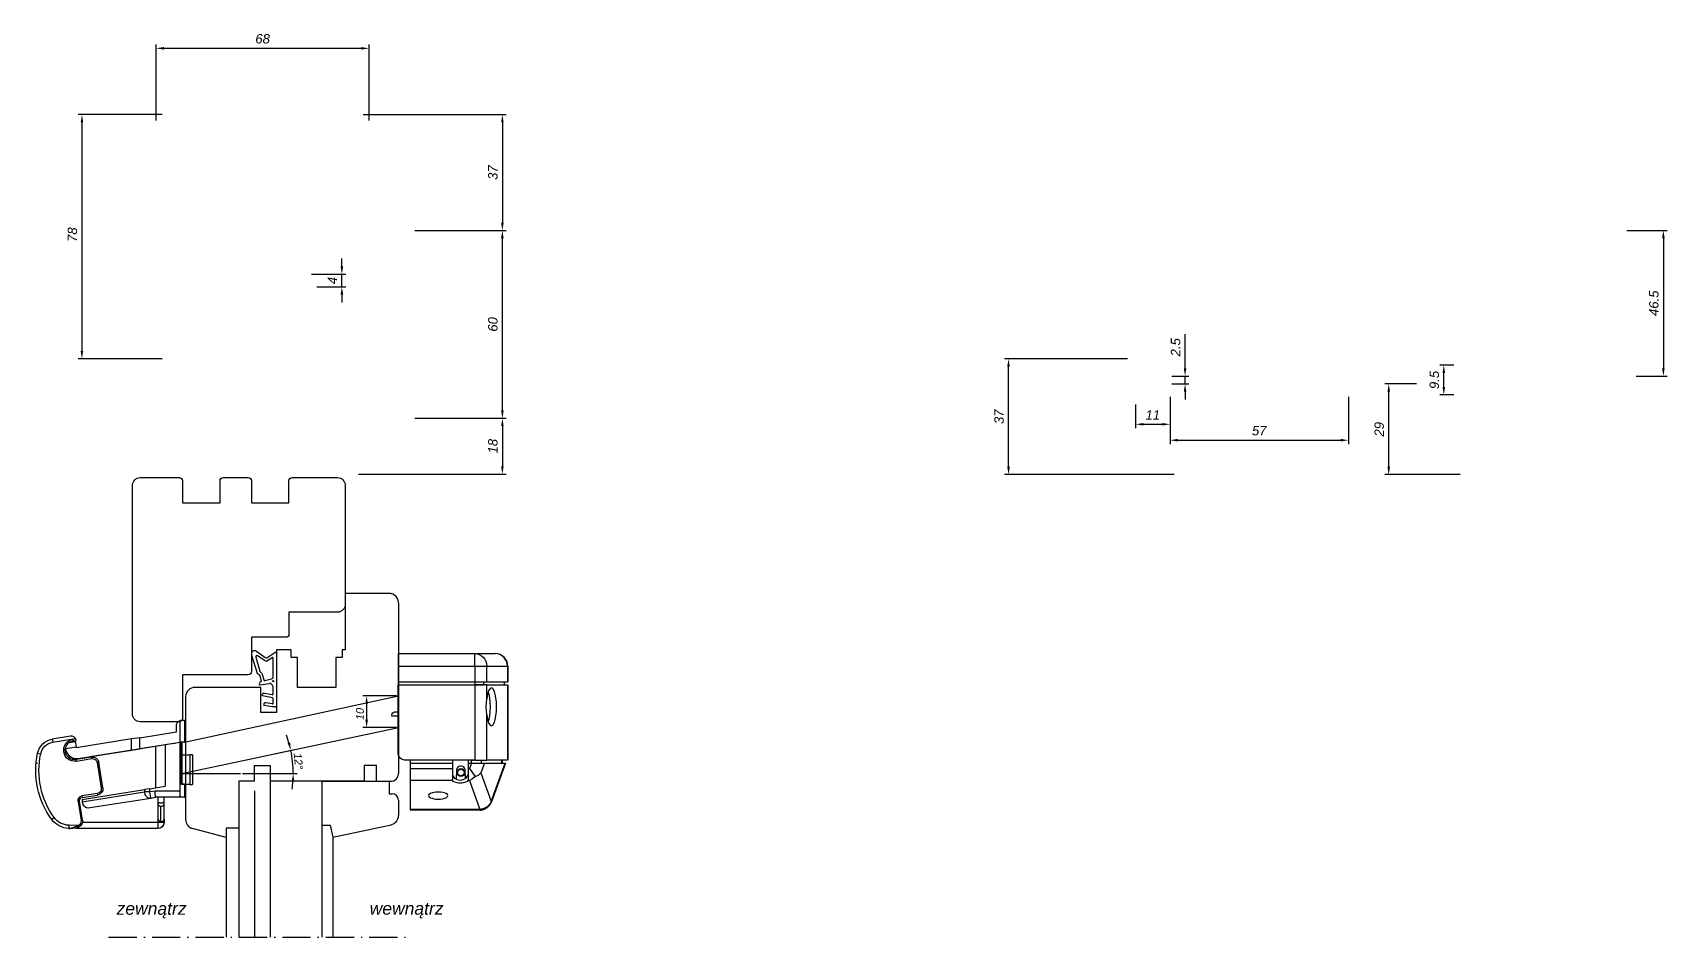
# Model space of a CAD drawing. Extents: x 163 to 685, y 39 to 328.
import ezdxf

# ---------------------------------------------------------------- set-up
doc = ezdxf.new("R2010")
doc.units = 0
doc.linetypes.add('ACAD_ISO10W100', pattern=[18.5, 12, -3, 0.5, -3])
doc.layers.get('0').update_dxf_attribs({"linetype": 'CONTINUOUS'})
doc.layers.get('DEFPOINTS').update_dxf_attribs({"linetype": 'CONTINUOUS'})
for name, color, linetype in [('KONTURY', 7, 'CONTINUOUS'), ('POMOCNA', 1, 'CONTINUOUS'), ('WYM_GLOB', 5, 'CONTINUOUS')]:
    doc.layers.add(name, color=color, linetype=linetype)
doc.styles.get("Standard").update_dxf_attribs({"font": 'ARIALI.TTF'})
doc.dimstyles.get("Standard").update_dxf_attribs({"dimtxt": 0.18, "dimasz": 0.18, "dimexe": 0.18, "dimexo": 0.0625, "dimgap": 0.09, "dimtad": 0, "dimtih": 1, "dimtoh": 1, "dimdec": 4, "dimzin": 0, "dimdsep": 46, "dimtxsty": 'Standard', "dimcen": 0.09, "dimadec": 0, "dimazin": 0, "dimtfac": 1, "dimtdec": 4, "dimtofl": 0, "dimtmove": 0, "dimatfit": 3, "dimfxl": 0, "dimtolj": 1, "dimtzin": 0, "dimarcsym": 0})

# ---------------------------------------------------------------- blocks, each defined once
blk = doc.blocks.new('A$C180D4E48')
at = {"color": 7}
blk.add_text('wewnątrz', height=4, dxfattribs=at).set_placement((0.47, 1.42))
blk = doc.blocks.new('A$C5F74004E')
at = {"color": 7}
blk.add_text('zewnątrz', height=4, dxfattribs=at).set_placement((0.45, 1.4))
blk = doc.blocks.new('A$C0F1D2CD0')
at = {"color": 7, "linetype": 'CONTINUOUS'}
for p, q in [((1.3, 17.3), (1.3, 13.8)), ((1.8, 17.3), (1.3, 17.3)), ((1.96, 13.77), (1.96, 17.28)), ((2.55, 15.45), (2.55, 16.55)), ((1.3, 13.8), (1.72, 13.8)), ((1.72, 13.8), (1.72, 7.05)), ((1.73, 7.05), (1.73, 13.8)), ((1.73, 13.8), (1.8, 13.8)), ((1.8, 13.8), (1.85, 13.79)), ((1.85, 13.79), (1.85, 7.05)), ((1.86, 7.05), (1.86, 13.79)), ((1.86, 13.79), (1.93, 13.78)), ((1.93, 13.78), (1.93, 7.05)), ((1.94, 7.05), (1.94, 13.78)), ((1.94, 13.78), (1.96, 13.77)), ((1.95, 7.1), (1.95, 13.75)), ((1.95, 13.75), (1.96, 13.75)), ((1.96, 13.77), (8.43, 12.75)), ((1.96, 6), (1.96, 13.75)), ((1.96, 13.75), (4.4, 13.36)), ((8.43, 14.52), (2.55, 15.45)), ((3.2, 13.58), (2.8, 13.64)), ((4.4, 13.36), (4.4, 6.76)), ((4.4, 13.36), (5.9, 13.12)), ((5.9, 13.12), (5.9, 6.52)), ((5.9, 13.12), (16.41, 11.46)), ((8.43, 12.75), (8.43, 14.52)), ((8.43, 14.52), (9.73, 14.32)), ((9.73, 14.32), (18.57, 12.92)), ((9.73, 12.54), (9.73, 14.32)), ((19.07, 14), (18.58, 14.08)), ((18.73, 13.9), (18.59, 13.05)), ((18.66, 14.32), (19.11, 14.25)), ((22.33, 13.79), (18.68, 14.37)), ((19.69, 13.75), (18.73, 13.9)), ((19.11, 14.25), (19.07, 14)), ((19.49, 14.74), (22.41, 14.28)), ((22.41, 14.28), (22.33, 13.79)), ((0, 11.8), (0, 7.05)), ((0, 11.8), (0.45, 11.8)), ((0.45, 11.8), (0.45, 7.05)), ((1.72, 11.8), (0.45, 11.8)), ((9.73, 12.54), (8.43, 12.75)), ((18.3, 11.19), (9.73, 12.54)), ((14.34, 6.5), (14.99, 10.6)), ((15.24, 10.56), (14.59, 6.46)), ((15.24, 10.56), (14.99, 10.6)), ((16.09, 11.18), (16.13, 11.43)), ((18.56, 10.79), (16.09, 11.18)), ((16.13, 11.43), (18.6, 11.04)), ((16.41, 11.46), (16.43, 11.38)), ((17.2, 11.36), (17.2, 11.26)), ((18.53, 11.05), (18.55, 11.17)), ((19.15, 11.05), (18.55, 11.15)), ((18.56, 10.79), (18.6, 11.04)), ((18.59, 13.05), (18.57, 12.92)), ((20.29, 12.78), (18.59, 13.05)), ((24.75, 12.07), (24.26, 11.96)), ((24.99, 10.47), (24.79, 10.45)), ((0.45, 7.05), (0, 7.05)), ((0.45, 7.05), (1.72, 7.05)), ((1.3, 7.1), (1.95, 7.1)), ((1.3, 7.05), (1.3, 5)), ((1.72, 7.05), (1.73, 7.05)), ((1.85, 7.05), (1.86, 7.05)), ((1.93, 7.05), (1.94, 7.05)), ((1.96, 6), (5.98, 6)), ((6.82, 6.37), (4.4, 6.76)), ((5.97, 5.82), (5.98, 6)), ((5.98, 6), (6.82, 5.87)), ((6.67, 4.9), (6.82, 5.87)), ((6.82, 5.87), (6.82, 6.37)), ((6.82, 6.37), (7.69, 6.24)), ((6.82, 5.87), (7.69, 5.87)), ((17.65, 4.66), (7.69, 6.24)), ((7.69, 6.24), (7.69, 5.87)), ((17.65, 4.29), (7.69, 5.87)), ((14.59, 6.46), (14.34, 6.5)), ((15.21, 5.6), (15.17, 5.35)), ((17.64, 4.96), (15.17, 5.35)), ((15.21, 5.6), (17.68, 5.21)), ((1.3, 5), (1.95, 5)), ((1.95, 5), (2.3, 5)), ((2.3, 5), (4.55, 5)), ((4.55, 1), (4.55, 5)), ((4.55, 4.06), (4.55, 5)), ((4.55, 5), (5.9, 5)), ((4.55, 1.51), (4.55, 4.06)), ((5.05, 1.15), (5.05, 3.57)), ((5.55, 5), (5.55, 4.06)), ((5.55, 4.06), (5.55, 1.68)), ((6.67, 4.88), (5.9, 5)), ((6.57, 4.91), (6.85, 4.87)), ((6.67, 4.88), (6.67, 4.9)), ((16.34, 3.35), (6.67, 4.88)), ((6.85, 4.87), (6.67, 4.88)), ((17.57, 1.34), (18.06, 4.39)), ((17.68, 5.21), (17.64, 4.96)), ((17.65, 4.66), (17.65, 4.29)), ((18.3, 4.35), (17.82, 1.3)), ((18.3, 4.35), (18.06, 4.39)), ((4.55, 1.51), (4.55, 1)), ((4.55, 1), (5.55, 1)), ((5.55, 1.68), (5.55, 1)), ((5.55, 1), (17.58, 1)), ((5.55, 1), (5.55, 0)), ((5.55, 0), (18.27, 0)), ((17.82, 1.3), (17.57, 1.34)), ((18.29, 0.48), (18.2, 0.25)), ((18.4, 0.19), (18.2, 0.25)), ((18.27, 0), (18.27, 0.22)), ((18.29, 0.48), (19.78, 0.53)), ((18.29, 0.48), (18.44, 0.39)), ((19.48, 0.02), (18.4, 0.19)), ((18.44, 0.39), (19.52, 0.02)), ((19.79, 0.03), (19.52, 0.02)), ((19.54, 0.02), (19.52, 0.02)), ((19.54, 0.02), (19.64, 0.03)), ((19.78, 0.53), (19.79, 0.03)), ((22.1, 1.76), (22.5, 1.46))]:
    blk.add_line(p, q, dxfattribs=at)
at = {"color": 7, "linetype": 'CONTINUOUS', "flags": 128}
for points in [[(1.96, 17.28), (1.94, 17.29), (1.86, 17.3), (1.8, 17.3)], [(18.58, 14.08), (18.58, 14.09), (18.59, 14.13), (18.6, 14.19), (18.63, 14.26), (18.66, 14.32)], [(18.68, 14.37), (18.79, 14.51), (18.96, 14.64), (19.22, 14.74), (19.49, 14.74), (19.49, 14.74)], [(20.32, 12.78), (20.26, 12.45), (20.11, 12.08), (19.78, 11.65), (19.05, 11.23), (18.3, 11.19)], [(1.95, 5), (1.95, 5.06), (1.96, 5.23), (1.96, 5.48), (1.96, 5.79), (1.96, 6)], [(5.9, 5), (5.92, 5.06), (5.93, 5.23), (5.95, 5.49), (5.97, 5.82)], [(7.69, 5.87), (7.66, 5.65), (7.6, 5.45), (7.5, 5.27), (7.36, 5.11), (7.21, 4.99), (7.04, 4.91), (6.85, 4.87), (6.85, 4.87)], [(4.55, 4.06), (4.59, 4.09), (4.63, 4.1), (4.69, 4.1), (4.77, 4.1), (4.86, 4.09), (4.95, 4.08), (5.05, 4.06)], [(5.05, 3.57), (4.95, 3.58), (4.86, 3.61), (4.77, 3.65), (4.69, 3.71), (4.63, 3.79), (4.59, 3.87), (4.55, 4.06)], [(5.05, 4.06), (5.15, 4.08), (5.24, 4.09), (5.33, 4.1), (5.41, 4.1), (5.47, 4.1), (5.51, 4.09), (5.55, 4.06)], [(5.55, 4.06), (5.52, 3.89), (5.47, 3.8), (5.41, 3.71), (5.32, 3.65), (5.23, 3.6), (5.05, 3.57)], [(17.65, 4.29), (17.6, 4), (17.46, 3.74), (17.23, 3.53), (16.93, 3.39), (16.55, 3.33), (16.34, 3.35)], [(5.05, 1.15), (4.85, 1.17), (4.67, 1.26), (4.59, 1.36), (4.55, 1.51)], [(4.97, 0.18), (4.92, 0.22), (4.8, 0.33), (4.69, 0.5), (4.59, 0.73), (4.55, 0.96), (4.55, 1)], [(5.55, 1.68), (5.52, 1.51), (5.44, 1.36), (5.31, 1.25), (5.16, 1.18), (5.05, 1.15)], [(18.44, 0.39), (18.44, 0.35), (18.43, 0.32), (18.42, 0.28), (18.42, 0.25), (18.41, 0.23), (18.41, 0.21), (18.41, 0.2), (18.4, 0.19)]]:
    blk.add_lwpolyline(points, dxfattribs=at)
at = {"color": 7, "linetype": 'CONTINUOUS'}
for centre, radius, start, end in [((1.8, 16.55), 0.75, 0, 77.5454), ((18.84, 12.52), 1.75, 261, 81), ((18.84, 12.52), 1.5, 261, 81), ((19.37, 13.95), 0.8, 148.9757, 152.79), ((21.96, 11.47), 2.35, 12.1002, 81), ((21.96, 11.47), 2.85, 12.1002, 81), ((15.98, 10.44), 1, 81, 171), ((15.98, 10.44), 0.75, 81, 171), ((11.74, 9.28), 12.8, 324.024, 12.1002), ((11.74, 9.28), 13.3, 324.024, 12.1002), ((15.33, 6.34), 1, 171, 261), ((15.33, 6.34), 0.75, 171, 261), ((17.56, 4.47), 0.5, 351, 81), ((17.56, 4.47), 0.75, 351, 81), ((5.55, 1), 1, 180, 270), ((18.56, 1.18), 1, 171, 248.6384), ((18.56, 1.18), 0.75, 171, 248.6384), ((18.27, 1), 1, 270, 300.3036), ((19.52, 0.27), 0.25, 261, 271.7454), ((19.69, 3.51), 2.98, 271.7454, 324.024), ((19.69, 3.51), 3.48, 271.7454, 324.024)]:
    blk.add_arc(centre, radius, start, end, dxfattribs=at)
at = {"color": 255}
blk.add_point((1.3, 5), dxfattribs=at)
blk = doc.blocks.new('*D')
at = {"color": 0, "linetype": 'ByBlock'}
for p, q in [((202.37, 299.81), (202.37, 324.12)), ((270.37, 299.81), (270.37, 324.12)), ((204.87, 322.87), (267.87, 322.87)), ((204.25, 301.68), (177.4, 301.68)), ((178.65, 299.18), (178.65, 226.18)), ((268.5, 301.68), (314.21, 301.68)), ((312.96, 299.18), (312.96, 267.18)), ((285, 264.68), (314.21, 264.68)), ((285.62, 264.68), (314.21, 264.68)), ((312.96, 207.18), (312.96, 262.18)), ((672.19, 264.68), (685.09, 264.68)), ((683.84, 262.18), (683.84, 220.68)), ((252, 250.68), (262.94, 250.68)), ((261.69, 253.18), (261.69, 255.68)), ((261.69, 246.68), (261.69, 250.68)), ((253.7, 246.68), (262.94, 246.68)), ((261.69, 244.18), (261.69, 241.68)), ((531.04, 220.68), (531.04, 231.56)), ((204.25, 223.68), (177.4, 223.68)), ((512.6, 223.68), (473.4, 223.68)), ((474.65, 189.18), (474.65, 221.18)), ((616.94, 221.68), (612.45, 221.68)), ((526.85, 218.18), (532.29, 218.18)), ((526.85, 215.68), (532.29, 215.68)), ((531.04, 215.68), (531.04, 218.18)), ((604.94, 215.68), (594.85, 215.68)), ((613.7, 214.68), (613.7, 219.18)), ((675.19, 218.18), (685.09, 218.18)), ((515.23, 209.06), (515.23, 201.52)), ((526.23, 211.56), (526.23, 196.43)), ((526.23, 209.06), (526.23, 201.52)), ((531.04, 213.18), (531.04, 210.68)), ((583.23, 211.56), (583.23, 196.43)), ((596.1, 189.18), (596.1, 213.18)), ((616.94, 212.18), (612.45, 212.18)), ((285, 204.68), (314.21, 204.68)), ((285, 204.68), (314.21, 204.68)), ((312.96, 202.18), (312.96, 189.36)), ((517.73, 202.77), (523.73, 202.77)), ((528.73, 197.68), (580.73, 197.68)), ((267.01, 186.86), (314.21, 186.86)), ((527.6, 186.68), (473.4, 186.68)), ((618.94, 186.68), (594.85, 186.68)), ((230.73, 95.5), (246.58, 98.87)), ((229.95, 91.21), (247.39, 91.21))]:
    blk.add_line(p, q, dxfattribs=at)
for start, end in [(16.0269, 20.0538), (0, 12), (351.9462, 355.9731)]:
    blk.add_arc((210.56, 91.21), 35.58, start, end, dxfattribs=at)
for points in [[(204.87, 323.29), (204.87, 322.45), (202.37, 322.87)], [(267.87, 323.29), (267.87, 322.45), (270.37, 322.87)], [(178.23, 299.18), (179.06, 299.18), (178.65, 301.68)], [(312.54, 299.18), (313.38, 299.18), (312.96, 301.68)], [(312.54, 267.18), (313.38, 267.18), (312.96, 264.68)], [(312.54, 262.18), (313.38, 262.18), (312.96, 264.68)], [(683.42, 262.18), (684.26, 262.18), (683.84, 264.68)], [(261.27, 253.18), (262.11, 253.18), (261.69, 250.68)], [(261.27, 244.18), (262.11, 244.18), (261.69, 246.68)], [(178.23, 226.18), (179.06, 226.18), (178.65, 223.68)], [(474.24, 221.18), (475.07, 221.18), (474.65, 223.68)], [(530.62, 220.68), (531.45, 220.68), (531.04, 218.18)], [(613.28, 219.18), (614.11, 219.18), (613.7, 221.68)], [(683.42, 220.68), (684.26, 220.68), (683.84, 218.18)], [(530.62, 213.18), (531.45, 213.18), (531.04, 215.68)], [(595.69, 213.18), (596.52, 213.18), (596.1, 215.68)], [(613.28, 214.68), (614.11, 214.68), (613.7, 212.18)], [(312.54, 207.18), (313.38, 207.18), (312.96, 204.68)], [(312.54, 202.18), (313.38, 202.18), (312.96, 204.68)], [(517.73, 203.19), (517.73, 202.36), (515.23, 202.77)], [(523.73, 203.19), (523.73, 202.36), (526.23, 202.77)], [(528.73, 198.1), (528.73, 197.27), (526.23, 197.68)], [(580.73, 198.1), (580.73, 197.27), (583.23, 197.68)], [(312.54, 189.36), (313.38, 189.36), (312.96, 186.86)], [(474.24, 189.18), (475.07, 189.18), (474.65, 186.68)], [(595.69, 189.18), (596.52, 189.18), (596.1, 186.68)], [(245.16, 101.13), (244.35, 100.93), (245.36, 98.61)], [(245.63, 88.73), (246.47, 88.7), (246.14, 91.21)]]:
    blk.add_solid(points, dxfattribs=at)
at = {"layer": 'DEFPOINTS', "color": 0, "linetype": 'ByBlock'}
for p in [(270.37, 322.87), (202.37, 299.18), (204.87, 301.68), (267.87, 301.68), (270.37, 299.18), (284.37, 264.68), (285, 264.68), (312.96, 264.68), (312.96, 264.68), (671.57, 264.68), (251.37, 250.68), (261.69, 250.68), (253.07, 246.68), (178.65, 223.68), (204.87, 223.68), (474.65, 223.68), (513.23, 223.68), (613.7, 221.68), (617.57, 221.68), (526.23, 218.18), (526.23, 215.68), (531.04, 218.18), (596.1, 215.68), (605.57, 215.68), (674.57, 218.18), (683.84, 218.18), (515.23, 209.68), (526.23, 212.18), (526.23, 209.68), (583.23, 212.18), (617.57, 212.18), (284.37, 204.68), (284.37, 204.68), (526.23, 202.77), (583.23, 197.68), (266.39, 186.86), (312.96, 186.86), (528.23, 186.68), (619.57, 186.68), (230.12, 95.37), (210.56, 91.21), (210.56, 91.21), (229.33, 91.21), (246.05, 93.69)]:
    blk.add_point(p, dxfattribs=at)
at = {"color": 0, "linetype": 'ByBlock', "char_height": 3, "attachment_point": 5}
for s, insert in [('\\A1;68', (236.37, 325.9)), ('\\A1;11', (520.73, 205.77)), ('\\A1;57', (554.73, 200.71))]:
    blk.add_mtext(s, dxfattribs=dict(at, insert=insert))
at = {"color": 5, "linetype": 'ByBlock', "char_height": 3, "attachment_point": 5, "rotation": 90}
for s, insert in [('\\A1;37', (309.93, 283.18)), ('\\A1;78', (175.62, 263.36)), ('\\A1;60', (309.93, 234.68)), ('\\A1;18', (309.93, 195.77))]:
    blk.add_mtext(s, dxfattribs=dict(at, insert=insert))
at = {"color": 0, "linetype": 'ByBlock', "attachment_point": 5}
for s, insert, char_height, rotation in [('\\A1;4', (258.66, 248.68), 3, 90), ('\\A1;46.5', (680.81, 241.43), 3, 90), ('\\A1;2.5', (528.01, 227.37), 3, 90), ('\\A1;9.5', (610.67, 216.93), 3, 90), ('\\A1;37', (471.63, 205.18), 3, 90), ('\\A1;29', (593.08, 201.18), 3, 90), ('\\A1;12°', (247.81, 95.13), 2.5, 276)]:
    blk.add_mtext(s, dxfattribs=dict(at, insert=insert, char_height=char_height, rotation=rotation))

msp = doc.modelspace()

# ---------------------------------------------------------------- linework, layer by layer
at = {"color": 0}
for p, q in [((232.85045, 129.02429), (234.59508, 123.27724)), ((234.15007, 128.32763), (235.46607, 123.90194)), ((237.22953, 127.22619), (234.74569, 128.78071)), ((237.74662, 128.21152), (240.31045, 129.86571)), ((237.76104, 127.22682), (239.42798, 128.27553)), ((239.73448, 122.09626), (239.73448, 128.10624)), ((240.77309, 129.61363), (240.77309, 112.77065)), ((235.25848, 122.78215), (235.4732, 122.39852)), ((235.4732, 122.39852), (235.93398, 120.58013)), ((235.93398, 120.58013), (235.62425, 120.41263)), ((236.04383, 123.22172), (236.25855, 122.8381)), ((236.25855, 122.8381), (236.34563, 122.61959)), ((236.34563, 122.61959), (236.73247, 121.09296)), ((237.09792, 120.87608), (239.20864, 121.41828)), ((235.59537, 119.49204), (238.55181, 120.00957)), ((236.20896, 116.23241), (236.22689, 116.33079)), ((239.48827, 115.43139), (236.36985, 115.99979)), ((239.38068, 116.36583), (236.92475, 116.81347)), ((239.27695, 119.6731), (239.63892, 119.05339)), ((239.73448, 116.66097), (239.73448, 118.70034)), ((239.73448, 113.71569), (239.73448, 115.13625)), ((239.57309, 112.47065), (236.88235, 112.96109)), ((239.38068, 113.42055), (237.42475, 113.77706)), ((240.47309, 112.47065), (239.57309, 112.47065))]:
    msp.add_line(p, q, dxfattribs=at)
msp.add_line((234.39095, 130.24766), (237.18461, 128.22119))
at = {"color": 7, "linetype": 'CONTINUOUS'}
for p, q in [((279.68138, 129.52561), (279.68138, 125.52561)), ((279.68138, 129.52561), (304.10949, 129.52561)), ((279.68138, 125.52561), (279.68138, 120.52561)), ((279.68138, 125.52561), (304.10949, 125.52561)), ((299.68138, 129.52561), (310.68138, 129.52561)), ((304.10949, 129.52561), (310.68138, 129.52561)), ((304.10949, 125.52561), (304.10949, 129.52561)), ((304.10949, 125.52561), (304.10949, 120.52561)), ((304.10949, 125.52561), (307.97319, 125.52561)), ((307.97319, 120.52561), (307.97319, 125.52561)), ((307.97319, 125.52561), (314.54508, 125.52561)), ((314.54508, 125.52561), (314.54508, 120.52561)), ((314.54508, 125.52561), (314.68138, 125.52561)), ((314.68138, 125.52561), (314.68138, 120.52561)), ((279.68138, 120.52561), (304.10949, 120.52561)), ((279.68138, 120.52561), (279.68138, 119.52561)), ((304.10949, 120.52561), (307.97319, 120.52561)), ((304.10949, 120.52561), (304.10949, 119.52561)), ((307.00727, 119.52561), (307.00727, 120.52561)), ((307.97319, 120.52561), (314.54508, 120.52561)), ((313.57915, 120.52561), (313.57915, 119.52561)), ((313.68138, 119.52561), (313.68138, 120.52561)), ((314.54508, 120.52561), (314.68138, 120.52561)), ((279.68138, 97.52561), (279.68138, 119.52561)), ((279.68138, 119.52561), (304.10949, 119.52561)), ((307.97319, 119.52561), (304.10949, 119.52561)), ((304.10949, 119.52561), (307.00727, 119.52561)), ((304.10949, 119.52561), (304.10949, 95.52561)), ((307.97319, 119.52561), (314.54508, 119.52561)), ((307.97319, 115.08895), (307.97319, 119.52561)), ((314.54508, 119.52561), (314.54508, 95.52561)), ((314.68138, 119.52561), (314.68138, 95.52561)), ((277.68138, 109.52561), (277.68138, 109.86701)), ((278.62904, 110.86564), (279.68138, 110.92079)), ((307.97319, 95.52561), (307.97319, 109.96226)), ((279.68138, 109.52561), (277.68138, 109.52561)), ((304.10949, 95.52561), (281.68138, 95.52561)), ((283.48138, 95.52561), (283.48138, 94.52561)), ((283.48138, 94.52561), (296.98138, 94.52561)), ((283.48138, 94.52561), (283.48138, 92.77921)), ((296.98138, 95.52561), (296.98138, 94.52561)), ((296.98138, 94.52561), (296.98138, 92.77921)), ((301.98138, 95.52561), (301.98138, 94.52561)), ((301.98138, 94.52561), (301.98138, 92.77921)), ((301.98138, 94.52561), (303.14372, 94.52561)), ((303.14372, 94.52561), (302.48567, 92.77921)), ((303.14202, 95.52561), (303.75949, 95.52561)), ((303.14202, 94.52561), (303.14202, 95.52561)), ((303.14372, 94.52561), (307.28992, 94.52561)), ((304.10949, 95.52561), (307.97319, 95.52561)), ((307.28992, 94.52561), (306.11636, 91.41113)), ((306.18105, 95.52561), (306.18105, 94.52561)), ((307.28992, 94.52561), (313.8533, 94.52561)), ((314.54508, 95.52561), (307.97319, 95.52561)), ((309.39706, 82.2822), (313.8533, 94.52561)), ((313.98138, 94.52561), (309.47976, 82.15753)), ((312.75326, 94.52561), (312.75326, 95.52561)), ((312.85138, 95.52561), (312.85138, 94.52561)), ((313.8533, 94.52561), (313.98138, 94.52561)), ((283.48138, 92.77921), (283.48138, 89.02044)), ((283.48138, 92.77921), (296.98138, 92.77921)), ((283.48138, 89.02044), (283.48138, 79.76684)), ((296.98486, 89.02044), (283.48138, 89.02044)), ((296.98138, 92.77921), (296.98138, 91.52561)), ((296.98138, 91.52561), (296.98138, 89.07111)), ((296.98486, 89.02044), (296.98138, 89.07111)), ((298.32178, 92.38841), (298.16774, 89.4492)), ((299.84262, 93.52561), (299.52013, 93.52561)), ((301.19007, 89.54342), (301.04097, 92.38841)), ((301.98138, 89.07111), (301.97789, 89.02044)), ((301.97789, 89.02044), (302.48567, 89.02044)), ((301.98138, 92.77921), (301.98138, 91.52561)), ((301.98138, 92.77921), (302.48567, 92.77921)), ((301.98138, 91.52561), (301.98138, 89.07111)), ((302.48567, 89.02044), (305.81118, 79.76684)), ((306.11636, 91.41113), (309.39706, 82.2822)), ((283.48138, 79.76684), (283.48138, 79.52561)), ((305.81118, 79.76684), (283.48138, 79.76684)), ((305.72099, 79.52561), (283.48138, 79.52561)), ((305.72099, 79.52561), (299.98138, 79.52561)), ((305.85083, 79.52771), (305.72099, 79.52561)), ((305.81118, 79.76684), (305.92768, 79.73283)), ((309.39706, 82.2822), (309.38189, 82.19676)), ((309.45261, 82.08511), (309.47976, 82.15753))]:
    msp.add_line(p, q, dxfattribs=at)
at = {"color": 0, "linetype": 'ByBlock'}
for p, q in [((279.14809, 116.02319), (268.34462, 116.02319)), ((269.59462, 113.52319), (269.59462, 108.38474)), ((279.14809, 105.88474), (268.34462, 105.88474))]:
    msp.add_line(p, q, dxfattribs=at)
at = {"color": 0, "linetype": 'CONTINUOUS'}
msp.add_line((222.77309, 105.72325), (222.77309, 105.72325), dxfattribs=at)
at = {"color": 7, "linetype": 'CONTINUOUS', "flags": 128}
for points in [[(304.10949, 129.52561), (304.86326, 129.44875), (305.58807, 129.22112), (306.25605, 128.85148), (306.84154, 128.35403), (307.32204, 127.74789), (307.67909, 127.05634), (307.89895, 126.30597), (307.97319, 125.52561)], [(314.54508, 125.52561), (314.47084, 126.30597), (314.25097, 127.05634), (313.89393, 127.74789), (313.41343, 128.35403), (312.82793, 128.85148), (312.15995, 129.22112), (311.43515, 129.44875), (310.68138, 129.52561)], [(307.97319, 109.96226), (307.83488, 111.21046), (307.77555, 112.52561), (307.83488, 113.84075), (307.97319, 115.08895)], [(309.45637, 118.62561), (309.00716, 118.39071), (308.57633, 117.66596), (308.21908, 116.51151), (307.97319, 115.08895)], [(308.42889, 117.18952), (308.61729, 116.53657), (308.82813, 115.3966), (308.96995, 114.02724), (309.02024, 112.52561), (308.97, 111.02406), (308.82801, 109.65465), (308.6173, 108.51463), (308.42889, 107.86172)], [(309.45637, 106.42561), (309.91402, 106.66961), (310.43706, 107.64561), (310.68783, 108.51465), (310.89856, 109.65502), (311.04057, 111.02407), (311.09086, 112.52561), (311.04057, 114.02714), (310.89856, 115.39619), (310.68783, 116.53656), (310.43706, 117.40561), (309.91402, 118.38161), (309.45637, 118.62561)], [(277.68138, 109.86701), (277.74741, 110.22436), (277.956, 110.55536), (278.27564, 110.781), (278.62904, 110.86564)], [(307.97319, 109.96226), (308.21908, 108.5397), (308.57633, 107.38526), (309.00716, 106.6605), (309.45637, 106.42561)], [(281.68138, 95.52561), (280.91601, 95.67785), (280.26716, 96.11139), (279.83362, 96.76024), (279.68138, 97.52561)], [(296.98138, 90.4733), (297.02538, 90.38626), (297.53121, 89.83807), (297.80636, 89.66998)], [(301.97789, 89.02044), (301.7621, 88.6958), (301.22839, 88.41757), (300.43205, 88.22689), (299.96705, 88.17586), (299.48138, 88.15853), (298.9957, 88.17586), (298.5307, 88.22689), (297.73436, 88.41757), (297.20066, 88.6958), (296.98486, 89.02044)], [(301.91148, 90.93858), (301.64418, 90.27169), (301.15639, 89.66972), (300.4235, 89.20992), (299.97003, 89.07383), (299.48204, 89.02561), (298.9945, 89.07347), (298.54072, 89.20932), (297.80716, 89.669), (297.31978, 90.26962), (297.05127, 90.93858)], [(299.52013, 93.52561), (299.07546, 93.44018), (298.69411, 93.19606), (298.43036, 92.828), (298.32178, 92.38841)], [(301.04097, 92.38841), (300.93239, 92.828), (300.66864, 93.19606), (300.28729, 93.44018), (299.84262, 93.52561)], [(302.48567, 92.77921), (303.41327, 91.43841), (304.26054, 90.21372)], [(304.26054, 90.21372), (303.39147, 89.49589), (302.48567, 89.02044)], [(304.26054, 90.21372), (305.34371, 90.72137), (306.11636, 91.41113)], [(295.58138, 84.15486), (295.45738, 84.47078), (294.96138, 84.83184), (294.48267, 85.01636), (293.9402, 85.15042), (293.22571, 85.24998), (292.48138, 85.28316), (291.73709, 85.24998), (291.02255, 85.15042), (290.48012, 85.01637), (290.00138, 84.83184), (289.50538, 84.47078), (289.38138, 84.15486)], [(289.38138, 84.15486), (289.50538, 83.83893), (290.00138, 83.47787), (290.48008, 83.29336), (291.02255, 83.15929), (291.73705, 83.05974), (292.48138, 83.02655), (293.22566, 83.05973), (293.9402, 83.15929), (294.48264, 83.29334), (294.96138, 83.47787), (295.45738, 83.83893), (295.58138, 84.15486)], [(305.85083, 79.52771), (306.98336, 79.73003), (308.0315, 80.2604), (308.88348, 81.07639), (309.45261, 82.08511)], [(305.92769, 79.73283), (305.97363, 79.71588), (306.01165, 79.69371), (306.05255, 79.65341), (306.06323, 79.58733), (306.00161, 79.54551), (305.94089, 79.5338), (305.85083, 79.52771)], [(309.38189, 82.19676), (308.88599, 81.34143), (308.09658, 80.55953), (307.07759, 79.99636), (305.92769, 79.73283)], [(309.38189, 82.19676), (309.37392, 82.12157), (309.37541, 82.06823), (309.3901, 82.00843), (309.41336, 82.00542), (309.42934, 82.03039), (309.44048, 82.05486), (309.45261, 82.08511)]]:
    msp.add_lwpolyline(points, dxfattribs=at)
at = {"color": 0}
msp.add_circle((239.72255, 120.75941), 0.18105, dxfattribs=at)
at = {"color": 7, "linetype": 'CONTINUOUS'}
for radius in [1.25, 1.05]:
    msp.add_circle((299.73138, 91.52561), radius, dxfattribs=at)
at = {"color": 0}
for centre, radius, start, end in [((234.53348, 128.44164), 0.4, 57.9595866, 196.5601078), ((237.47555, 128.63166), 0.5, 236.0855815, 302.8302603), ((237.49479, 127.65003), 0.5, 237.9595866, 302.1750772), ((239.53448, 128.10624), 0.2, 0, 122.1750772), ((240.47309, 129.61363), 0.3, 0, 122.8302603), ((234.79485, 123.28684), 0.2, 182.754099, 265.7033382), ((234.73491, 122.48909), 0.6, 29.2367494, 85.7033382), ((235.90967, 119.88486), 0.6, 118.4049076, 209.3114811), ((235.66584, 123.91155), 0.2, 182.754099, 236.7972475), ((234.73491, 122.48909), 1.5, 29.2367494, 56.7972475), ((237.02328, 121.16665), 0.3, 194.2191985, 284.4064533), ((239.03448, 122.09626), 0.7, 284.4064533, 360), ((235.56088, 119.68904), 0.2, 209.3114811, 279.9291281), ((236.40572, 116.19654), 0.2, 169.6700858, 259.6700858), ((236.81716, 116.2232), 0.6, 79.6700858, 169.6700858), ((238.67251, 119.32005), 0.7, 30.2890338, 99.9291281), ((239.43448, 116.66097), 0.3, 259.6700858, 360), ((239.43448, 115.13625), 0.3, 0, 79.6700858), ((239.03448, 118.70034), 0.7, 0, 30.2890338), ((237.31716, 113.18678), 0.6, 79.6700858, 184.1475979), ((236.91821, 113.15785), 0.2, 184.1475979, 259.6700858), ((239.43448, 113.71569), 0.3, 259.6700858, 360), ((240.47309, 112.77065), 0.3, 270, 360)]:
    msp.add_arc(centre, radius, start, end, dxfattribs=at)
at = {"color": 7, "linetype": 'CONTINUOUS'}
for centre, start, end in [((310.68138, 125.52561), 0, 90), ((305.72099, 83.52561), 271.1657606, 291.8144324), ((305.72099, 83.52561), 297.7692447, 313.2838288), ((305.72099, 83.52561), 319.1479595, 340)]:
    msp.add_arc(centre, 4, start, end, dxfattribs=at)
at = {"color": 0, "linetype": 'ByBlock'}
for points in [[(269.17795, 113.52319), (270.01128, 113.52319), (269.59462, 116.02319)], [(269.17795, 108.38474), (270.01128, 108.38474), (269.59462, 105.88474)]]:
    msp.add_solid(points, dxfattribs=at)
at = {"layer": 'DEFPOINTS', "color": 0, "linetype": 'ByBlock'}
for p in [(279.77309, 116.02319), (269.59462, 105.88474), (279.77309, 105.88474)]:
    msp.add_point(p, dxfattribs=at)
at = {"layer": 'KONTURY'}
for p, q in [((276.77309, 148.72325), (262.77309, 148.72325)), ((262.77309, 148.72325), (262.77309, 130.72325)), ((279.77309, 145.72325), (279.77309, 91.22325)), ((245.47309, 130.72325), (240.77309, 130.72325)), ((240.77309, 130.72325), (240.77309, 110.72325)), ((245.47309, 128.22325), (245.47309, 130.72325)), ((262.77309, 130.72325), (261.77309, 130.72325)), ((261.77309, 130.72325), (261.77309, 128.22325))]:
    msp.add_line(p, q, dxfattribs=at)
at = {"layer": 'KONTURY', "color": 0}
for p, q in [((237.19657, 128.21673), (237.18461, 128.22119)), ((247.47309, 128.22325), (245.47309, 128.22325)), ((247.47309, 118.72325), (247.47309, 128.22325)), ((259.77309, 128.22325), (259.77309, 118.72325)), ((261.77309, 128.22325), (259.77309, 128.22325)), ((211.77309, 115.72325), (211.77309, 76.50858)), ((235.77309, 118.72325), (214.77309, 118.72325)), ((235.77309, 110.72325), (235.77309, 118.72325)), ((259.77309, 118.72325), (247.47309, 118.72325)), ((240.77309, 110.72325), (235.77309, 110.72325)), ((233.77309, 88.72325), (233.77309, 93.72325)), ((233.77309, 93.72325), (238.77309, 93.72325)), ((238.77309, 93.72325), (238.77309, 88.72325)), ((272.77309, 93.72325), (268.77309, 93.72325)), ((268.77309, 93.72325), (268.77309, 88.72325)), ((272.77309, 88.72325), (272.77309, 93.72325)), ((228.77309, 88.72325), (228.77309, 73.72325)), ((233.77309, 88.72325), (228.77309, 88.72325)), ((268.77309, 88.72325), (238.77309, 88.72325)), ((255.27309, 88.72325), (277.27309, 88.72325)), ((255.27309, 88.72325), (255.27309, 74.72325)), ((276.77309, 88.72325), (276.77309, 84.72325)), ((276.77309, 84.72325), (277.77309, 84.72325)), ((279.77309, 82.72325), (279.77309, 77.78634)), ((224.77309, 70.72325), (213.99664, 73.6108)), ((228.77309, 73.72325), (224.77309, 73.72325)), ((224.77309, 73.72325), (224.77309, 70.72325)), ((255.27309, 74.72325), (257.97309, 74.72325)), ((257.97309, 74.72325), (258.78657, 70.89616)), ((258.78657, 70.89616), (277.39683, 74.8519))]:
    msp.add_line(p, q, dxfattribs=at)
at = {"layer": 'KONTURY', "color": 5}
for p, q in [((233.77309, 85.72325), (233.77309, 38.88557)), ((238.77309, 88.72325), (238.77309, 38.88557)), ((228.77309, 73.72325), (228.77309, 38.88557)), ((255.27309, 74.72325), (255.27309, 38.88557)), ((224.77309, 70.72325), (224.77309, 38.88557)), ((258.78657, 70.89616), (258.78657, 38.88557))]:
    msp.add_line(p, q, dxfattribs=at)
at = {"layer": 'KONTURY'}
msp.add_lwpolyline([(222.77309, 184.72325, -0.414213562), (223.77309, 185.72325), (231.77309, 185.72325, -0.414213562), (232.77309, 184.72325), (232.77309, 177.72325), (244.77309, 177.72325), (244.77309, 184.72325, -0.414213562), (245.77309, 185.72325), (260.27309, 185.72325, -0.414213562), (262.77309, 183.22325), (262.77309, 145.22325, -0.414213562), (260.27309, 142.72325), (244.77309, 142.72325), (244.77309, 135.72325, -0.414213562), (243.77309, 134.72325), (232.77309, 134.72325), (232.77309, 123.72325, -0.414213562), (231.77309, 122.72325), (210.77309, 122.72325), (210.77309, 108.72325, -0.414213562), (209.77309, 107.72325), (197.27309, 107.72325, -0.414213562), (194.77309, 110.22325), (194.77309, 183.22325, -0.414213562), (197.27309, 185.72325), (209.77309, 185.72325, -0.414213562), (210.77309, 184.72325), (210.77309, 177.72325), (222.77309, 177.72325)], format="xyb", close=True, dxfattribs=at)
for centre, radius, start, end in [((276.77309, 145.72325), 3, 0, 90), ((233.79671, 129.41434), 1.0235, 53.5797199, 202.4014609)]:
    msp.add_arc(centre, radius, start, end, dxfattribs=at)
at = {"layer": 'KONTURY', "color": 0}
for centre, radius, start, end in [((214.77309, 115.72325), 3, 90, 180), ((277.27309, 91.22325), 2.5, 270, 360), ((277.77309, 82.72325), 2, 360, 90), ((214.77309, 76.50858), 3, 180, 255), ((276.77309, 77.78634), 3, 282, 360)]:
    msp.add_arc(centre, radius, start, end, dxfattribs=at)
at = {"layer": 'POMOCNA', "color": 0}
for p, q in [((211.39664, 101.2108), (279.77309, 116.02319)), ((230.12353, 95.36903), (279.77309, 105.88474)), ((210.56058, 101.2108), (210.56058, 91.2108)), ((210.56058, 91.2108), (230.12353, 95.36903)), ((210.56058, 91.2108), (210.56058, 91.2108)), ((210.56058, 91.2108), (229.32653, 91.2108))]:
    msp.add_line(p, q, dxfattribs=at)
at = {"layer": 'POMOCNA', "color": 0, "linetype": 'CONTINUOUS'}
msp.add_line((279.77309, 108.22325), (279.77309, 96.22325), dxfattribs=at)
at = {"layer": 'WYM_GLOB'}
msp.add_line((197.27309, 107.72325), (197.27309, 107.72325), dxfattribs=at)
at = {"layer": 'WYM_GLOB', "linetype": 'ACAD_ISO10W100', "ltscale": 0.75}
msp.add_line((187.18869, 38.88557), (282.68078, 38.88557), dxfattribs=at)

# ---------------------------------------------------------------- block references
at = {"layer": 'POMOCNA', "xscale": -2, "yscale": 2, "zscale": 2}
msp.add_blockref('A$C0F1D2CD0', (213.99664, 73.6108), dxfattribs=at)
at = {"layer": 'POMOCNA'}
for name, p in [('A$C5F74004E', (189.26606, 44.69251)), ('A$C180D4E48', (270.10093, 44.69251))]:
    msp.add_blockref(name, p, dxfattribs=at)

# ---------------------------------------------------------------- texts
at = {"color": 0, "linetype": 'ByBlock', "insert": (267.46211, 110.22841), "char_height": 2.5, "attachment_point": 5, "rotation": 90}
msp.add_mtext('\\fArial|b0|i1|c238|p34;10', dxfattribs=at)

# ---------------------------------------------------------------- dimensions: what is measured, and where the dimension line sits
at = {"layer": 'POMOCNA', "color": 0}
dim = msp.add_angular_dim_2l(base=(246.0517, 93.69258), line1=((210.56058, 91.2108), (230.12353, 95.36903)), line2=((210.56058, 91.2108), (229.32653, 91.2108)), dimstyle='Standard', override={"dimtxt": 2.5, "dimasz": 2.5, "dimexe": 1.25, "dimexo": 0.625, "dimgap": 0.625, "dimtad": 1, "dimtih": 0, "dimtoh": 0, "dimzin": 8, "dimlunit": 6, "dimcen": 2.5, "dimtofl": 1, "dimfrac": 0}, dxfattribs=at)
dim.commit()
dim.dimension.update_dxf_attribs({"geometry": '*D', "text_midpoint": (247.81328, 95.12621)})

doc.saveas('drawing.dxf')
